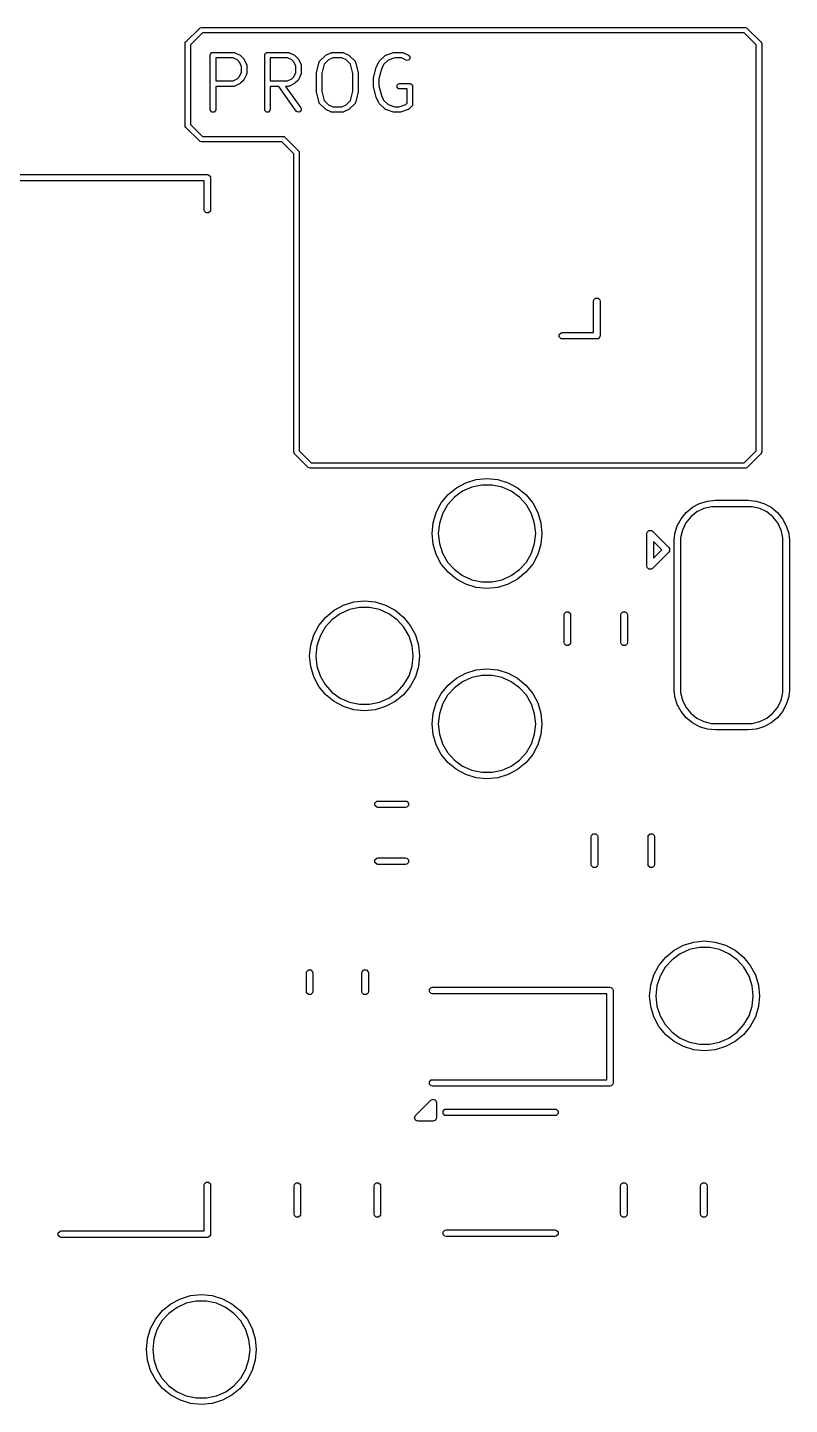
# Model space of a CAD drawing. Extents: x 124.3 to 206.9, y -106.4 to -79.3.
# Drawn here: x 161.3 to 175.31, y -105.01 to -79.7 of the extents above; entities that cross this region are included whole.
import ezdxf

# ---------------------------------------------------------------- set-up
doc = ezdxf.new("R2010")
doc.units = 0
doc.layers.add('BLACK', color=7, linetype='CONTINUOUS')

msp = doc.modelspace()

# ---------------------------------------------------------------- linework, layer by layer
at = {"layer": 'BLACK', "linetype": 'CONTINUOUS'}
for p, q in [((164.214645, -79.964645), (164.464644, -79.714645)), ((164.464644, -79.714645), (164.480865, -79.703806)), ((164.480865, -79.703806), (164.480866, -79.703806)), ((164.480866, -79.703806), (164.5, -79.7)), ((164.5, -79.7), (167, -79.7)), ((167, -79.7), (174.5, -79.7)), ((174.5, -79.7), (174.519134, -79.703806)), ((174.519134, -79.703806), (174.535355, -79.714645)), ((174.535355, -79.714645), (174.785355, -79.964644)), ((164.203807, -79.980865), (164.214645, -79.964645)), ((164.520711, -79.8), (164.3, -80.02071)), ((167, -79.8), (164.520711, -79.8)), ((174.47929, -79.8), (167, -79.8)), ((174.7, -80.02071), (174.47929, -79.8)), ((174.785355, -79.964644), (174.796194, -79.980865)), ((164.2, -80), (164.203806, -79.980866)), ((164.2, -81.5), (164.2, -80)), ((164.203806, -79.980866), (164.203807, -79.980865)), ((164.3, -80.02071), (164.3, -81.479289)), ((164.664286, -80.207419), (164.668092, -80.188285)), ((164.664286, -81.207419), (164.664286, -80.207419)), ((164.668092, -80.188285), (164.695152, -80.161225)), ((164.695152, -80.161225), (164.714286, -80.157419)), ((164.714286, -80.157419), (165.095238, -80.157419)), ((165.095238, -80.157419), (165.097694, -80.157907)), ((165.097694, -80.157907), (165.098783, -80.157545)), ((165.098783, -80.157545), (165.10651, -80.159661)), ((165.10651, -80.159661), (165.114372, -80.161225)), ((165.114372, -80.161225), (165.115183, -80.162036)), ((165.115183, -80.162036), (165.117599, -80.162698)), ((165.117599, -80.162698), (165.212836, -80.210316)), ((165.212836, -80.210316), (165.219169, -80.215231)), ((165.219169, -80.215231), (165.225831, -80.219683)), ((165.225831, -80.219683), (165.27345, -80.267301)), ((165.664286, -80.207419), (165.668092, -80.188285)), ((165.664286, -81.207419), (165.664286, -80.207419)), ((165.668092, -80.188285), (165.695152, -80.161225)), ((165.695152, -80.161225), (165.714286, -80.157419)), ((165.714286, -80.157419), (166.095238, -80.157419)), ((166.095238, -80.157419), (166.097694, -80.157907)), ((166.097694, -80.157907), (166.098783, -80.157545)), ((166.098783, -80.157545), (166.10651, -80.159661)), ((166.10651, -80.159661), (166.114372, -80.161225)), ((166.114372, -80.161225), (166.115183, -80.162036)), ((166.115183, -80.162036), (166.117599, -80.162698)), ((166.117599, -80.162698), (166.212836, -80.210316)), ((166.212836, -80.210316), (166.219169, -80.215231)), ((166.219169, -80.215231), (166.225831, -80.219683)), ((166.225831, -80.219683), (166.27345, -80.267301)), ((166.678931, -80.314921), (166.774169, -80.219683)), ((166.774169, -80.219683), (166.780828, -80.215232)), ((166.780828, -80.215232), (166.787163, -80.210317)), ((166.787163, -80.210317), (166.882401, -80.162698)), ((166.882401, -80.162698), (166.884816, -80.162036)), ((166.884816, -80.162036), (166.885628, -80.161225)), ((166.885628, -80.161225), (166.893489, -80.159661)), ((166.893489, -80.159661), (166.901217, -80.157545)), ((166.901217, -80.157545), (166.902305, -80.157907)), ((166.902305, -80.157907), (166.904762, -80.157419)), ((166.904762, -80.157419), (167.095238, -80.157419)), ((167.095238, -80.157419), (167.097694, -80.157907)), ((167.097694, -80.157907), (167.098783, -80.157545)), ((167.098783, -80.157545), (167.10651, -80.159661)), ((167.10651, -80.159661), (167.114372, -80.161225)), ((167.114372, -80.161225), (167.115183, -80.162036)), ((167.115183, -80.162036), (167.117599, -80.162698)), ((167.117599, -80.162698), (167.212836, -80.210316)), ((167.212836, -80.210316), (167.219169, -80.215231)), ((167.219169, -80.215231), (167.225831, -80.219683)), ((167.225831, -80.219683), (167.321069, -80.314921)), ((167.774169, -80.314921), (167.869407, -80.219683)), ((167.869407, -80.219683), (167.871488, -80.218292)), ((167.871488, -80.218292), (167.872002, -80.217265)), ((167.872002, -80.217265), (167.878967, -80.213294)), ((167.878967, -80.213294), (167.885628, -80.208844)), ((167.885628, -80.208844), (167.886776, -80.208844)), ((167.886776, -80.208844), (167.888951, -80.207604)), ((167.888951, -80.207604), (168.031807, -80.159985)), ((168.031807, -80.159985), (168.039757, -80.158982)), ((168.039757, -80.158982), (168.047619, -80.157419)), ((168.047619, -80.157419), (168.190476, -80.157419)), ((168.190476, -80.157419), (168.192932, -80.157907)), ((168.192932, -80.157907), (168.194021, -80.157545)), ((168.194021, -80.157545), (168.201748, -80.159661)), ((168.201748, -80.159661), (168.20961, -80.161225)), ((168.20961, -80.161225), (168.210421, -80.162036)), ((168.210421, -80.162036), (168.212837, -80.162698)), ((168.212837, -80.162698), (168.308074, -80.210316)), ((168.308074, -80.210316), (168.323486, -80.222278)), ((168.323486, -80.222278), (168.335588, -80.258582)), ((174.7, -87.479289), (174.7, -80.02071)), ((174.796194, -79.980865), (174.796194, -79.980866)), ((174.796194, -79.980866), (174.8, -80)), ((174.8, -80), (174.8, -87.5)), ((165.083435, -80.257419), (164.764286, -80.257419)), ((164.764286, -80.257419), (164.764286, -80.681228)), ((165.160858, -80.29613), (165.083435, -80.257419)), ((165.197002, -80.332275), (165.160858, -80.29613)), ((165.235714, -80.409698), (165.197002, -80.332275)), ((165.235714, -80.528948), (165.235714, -80.409698)), ((165.27345, -80.267301), (165.277904, -80.273967)), ((165.277904, -80.273967), (165.282816, -80.280296)), ((165.282816, -80.280296), (165.330435, -80.375534)), ((165.330435, -80.375534), (165.331096, -80.377949)), ((165.331096, -80.377949), (165.331908, -80.378761)), ((165.331908, -80.378761), (165.333471, -80.386622)), ((165.333471, -80.386622), (165.335588, -80.39435)), ((165.335588, -80.39435), (165.335225, -80.395438)), ((165.335225, -80.395438), (165.335714, -80.397895)), ((165.335714, -80.397895), (165.335714, -80.540752)), ((166.083435, -80.257419), (165.764286, -80.257419)), ((165.764286, -80.257419), (165.764286, -80.681228)), ((166.160858, -80.29613), (166.083435, -80.257419)), ((166.197002, -80.332275), (166.160858, -80.29613)), ((166.235714, -80.409698), (166.197002, -80.332275)), ((166.235714, -80.528948), (166.235714, -80.409698)), ((166.27345, -80.267301), (166.277904, -80.273967)), ((166.277904, -80.273967), (166.282816, -80.280296)), ((166.282816, -80.280296), (166.330435, -80.375534)), ((166.330435, -80.375534), (166.331096, -80.377949)), ((166.331096, -80.377949), (166.331908, -80.378761)), ((166.331908, -80.378761), (166.333471, -80.386622)), ((166.333471, -80.386622), (166.335588, -80.39435)), ((166.335588, -80.39435), (166.335225, -80.395438)), ((166.335225, -80.395438), (166.335714, -80.397895)), ((166.335714, -80.397895), (166.335714, -80.540752)), ((166.61816, -80.528625), (166.665779, -80.338149)), ((166.665779, -80.338149), (166.668092, -80.333252)), ((166.668092, -80.331142), (166.671495, -80.326048)), ((166.668092, -80.333252), (166.668092, -80.331142)), ((166.671495, -80.326048), (166.674112, -80.32051)), ((166.674112, -80.32051), (166.675922, -80.319423)), ((166.675922, -80.319423), (166.678931, -80.314921)), ((166.759434, -80.375837), (166.716667, -80.546907)), ((166.83914, -80.296131), (166.759434, -80.375837)), ((166.916566, -80.257419), (166.83914, -80.296131)), ((167.083435, -80.257419), (166.916566, -80.257419)), ((167.160859, -80.296131), (167.083435, -80.257419)), ((167.240565, -80.375837), (167.160859, -80.296131)), ((167.283333, -80.546907), (167.240565, -80.375837)), ((167.321069, -80.314921), (167.324077, -80.319423)), ((167.324077, -80.319423), (167.325888, -80.32051)), ((167.325888, -80.32051), (167.328504, -80.326048)), ((167.328504, -80.326048), (167.331908, -80.331142)), ((167.331908, -80.331142), (167.331908, -80.333252)), ((167.331908, -80.333252), (167.334221, -80.338149)), ((167.334221, -80.338149), (167.38184, -80.528625)), ((167.665779, -80.623863), (167.713398, -80.433387)), ((167.713398, -80.433387), (167.715737, -80.428434)), ((167.715737, -80.428434), (167.717184, -80.423153)), ((167.717184, -80.423153), (167.764802, -80.327916)), ((167.809081, -80.462965), (167.764286, -80.642145)), ((167.764802, -80.327916), (167.769717, -80.321582)), ((167.769717, -80.321582), (167.774169, -80.314921)), ((167.850617, -80.379893), (167.809081, -80.462965)), ((167.93177, -80.298739), (167.850617, -80.379893)), ((168.055732, -80.257419), (167.93177, -80.298739)), ((168.178673, -80.257419), (168.055732, -80.257419)), ((168.263353, -80.299759), (168.178673, -80.257419)), ((168.282169, -80.304912), (168.263353, -80.299759)), ((168.318474, -80.29281), (168.282169, -80.304912)), ((168.335588, -80.258582), (168.318474, -80.29281)), ((164.764286, -80.681228), (165.083435, -80.681228)), ((165.083435, -80.681228), (165.160858, -80.642516)), ((165.212836, -80.728331), (165.117599, -80.775949)), ((165.160858, -80.642516), (165.197002, -80.606371)), ((165.197002, -80.606371), (165.235714, -80.528948)), ((165.219169, -80.723415), (165.212836, -80.728331)), ((165.225831, -80.718964), (165.219169, -80.723415)), ((165.27345, -80.671346), (165.225831, -80.718964)), ((165.277904, -80.664679), (165.27345, -80.671346)), ((165.282816, -80.658351), (165.277904, -80.664679)), ((165.330435, -80.563113), (165.282816, -80.658351)), ((165.331096, -80.560697), (165.330435, -80.563113)), ((165.331908, -80.559886), (165.331096, -80.560697)), ((165.333471, -80.552024), (165.331908, -80.559886)), ((165.335588, -80.544297), (165.333471, -80.552024)), ((165.335714, -80.540752), (165.335225, -80.543208)), ((165.335225, -80.543208), (165.335588, -80.544297)), ((165.764286, -80.681228), (166.083435, -80.681228)), ((166.083435, -80.681228), (166.160858, -80.642516)), ((166.212836, -80.728331), (166.117599, -80.775949)), ((166.160858, -80.642516), (166.197002, -80.606371)), ((166.197002, -80.606371), (166.235714, -80.528948)), ((166.219169, -80.723415), (166.212836, -80.728331)), ((166.225831, -80.718964), (166.219169, -80.723415)), ((166.27345, -80.671346), (166.225831, -80.718964)), ((166.277904, -80.664679), (166.27345, -80.671346)), ((166.282816, -80.658351), (166.277904, -80.664679)), ((166.330435, -80.563113), (166.282816, -80.658351)), ((166.331096, -80.560697), (166.330435, -80.563113)), ((166.331908, -80.559886), (166.331096, -80.560697)), ((166.333471, -80.552024), (166.331908, -80.559886)), ((166.335588, -80.544297), (166.333471, -80.552024)), ((166.335714, -80.540752), (166.335225, -80.543208)), ((166.335225, -80.543208), (166.335588, -80.544297)), ((166.616667, -80.540752), (166.617862, -80.534742)), ((166.616667, -80.874085), (166.616667, -80.540752)), ((166.617862, -80.534742), (166.61816, -80.528625)), ((166.716667, -80.546907), (166.716667, -80.86793)), ((167.283333, -80.86793), (167.283333, -80.546907)), ((167.38184, -80.528625), (167.382137, -80.534742)), ((167.382137, -80.534742), (167.383333, -80.540752)), ((167.383333, -80.540752), (167.383333, -80.874085)), ((167.664286, -80.63599), (167.665481, -80.62998)), ((167.664286, -80.778847), (167.664286, -80.63599)), ((167.665481, -80.62998), (167.665779, -80.623863)), ((167.764286, -80.642145), (167.764286, -80.772692)), ((168.096663, -80.759713), (168.123723, -80.732653)), ((168.123723, -80.732653), (168.142857, -80.728847)), ((168.142857, -80.728847), (168.333333, -80.728847)), ((168.333333, -80.728847), (168.352467, -80.732653)), ((168.352467, -80.732653), (168.379527, -80.759713)), ((165.095238, -80.781228), (164.764286, -80.781228)), ((164.764286, -80.781228), (164.764286, -81.207419)), ((165.097694, -80.780739), (165.095238, -80.781228)), ((165.098783, -80.781102), (165.097694, -80.780739)), ((165.10651, -80.778985), (165.098783, -80.781102)), ((165.114372, -80.777422), (165.10651, -80.778985)), ((165.115183, -80.77661), (165.114372, -80.777422)), ((165.117599, -80.775949), (165.115183, -80.77661)), ((165.926348, -80.781228), (165.764286, -80.781228)), ((165.764286, -80.781228), (165.764286, -81.207419)), ((166.244752, -81.236092), (165.926348, -80.781228)), ((166.095238, -80.781228), (166.048414, -80.781228)), ((166.048414, -80.781228), (166.326676, -81.178746)), ((166.097694, -80.780739), (166.095238, -80.781228)), ((166.098783, -80.781102), (166.097694, -80.780739)), ((166.10651, -80.778985), (166.098783, -80.781102)), ((166.114372, -80.777422), (166.10651, -80.778985)), ((166.115183, -80.77661), (166.114372, -80.777422)), ((166.117599, -80.775949), (166.115183, -80.77661)), ((166.617862, -80.880094), (166.616667, -80.874085)), ((166.61816, -80.886212), (166.617862, -80.880094)), ((166.665779, -81.076688), (166.61816, -80.886212)), ((166.716667, -80.86793), (166.759434, -81.038998)), ((167.240565, -81.038999), (167.283333, -80.86793)), ((167.38184, -80.886212), (167.334221, -81.076688)), ((167.382137, -80.880094), (167.38184, -80.886212)), ((167.383333, -80.874085), (167.382137, -80.880094)), ((167.665481, -80.784856), (167.664286, -80.778847)), ((167.665779, -80.790974), (167.665481, -80.784856)), ((167.713398, -80.98145), (167.665779, -80.790974)), ((167.715737, -80.986402), (167.713398, -80.98145)), ((167.717184, -80.991684), (167.715737, -80.986402)), ((167.764802, -81.086921), (167.717184, -80.991684)), ((167.764286, -80.772692), (167.809081, -80.951872)), ((167.809081, -80.951872), (167.850616, -81.034942)), ((168.096663, -80.797981), (168.096663, -80.759713)), ((168.123723, -80.825041), (168.096663, -80.797981)), ((168.142857, -80.828847), (168.123723, -80.825041)), ((168.283333, -80.828847), (168.142857, -80.828847)), ((168.283333, -81.091469), (168.283333, -80.828847)), ((168.379527, -80.759713), (168.383333, -80.778847)), ((168.383333, -80.778847), (168.383333, -81.11218)), ((164.668092, -81.226553), (164.664286, -81.207419)), ((164.695152, -81.253613), (164.668092, -81.226553)), ((164.76048, -81.226553), (164.73342, -81.253613)), ((164.764286, -81.207419), (164.76048, -81.226553)), ((165.668092, -81.226553), (165.664286, -81.207419)), ((165.695152, -81.253613), (165.668092, -81.226553)), ((165.76048, -81.226553), (165.73342, -81.253613)), ((165.764286, -81.207419), (165.76048, -81.226553)), ((166.258843, -81.249585), (166.244752, -81.236092)), ((166.32788, -81.23429), (166.296529, -81.256235)), ((166.326676, -81.178746), (166.33453, -81.196604)), ((166.33453, -81.196604), (166.32788, -81.23429)), ((166.668092, -81.081584), (166.665779, -81.076688)), ((166.668092, -81.083695), (166.668092, -81.081584)), ((166.671496, -81.08879), (166.668092, -81.083695)), ((166.674112, -81.094327), (166.671496, -81.08879)), ((166.67592, -81.095412), (166.674112, -81.094327)), ((166.67893, -81.099916), (166.67592, -81.095412)), ((166.774169, -81.195155), (166.67893, -81.099916)), ((166.759434, -81.038998), (166.839143, -81.118707)), ((166.780828, -81.199605), (166.774169, -81.195155)), ((166.787163, -81.204521), (166.780828, -81.199605)), ((166.882401, -81.25214), (166.787163, -81.204521)), ((166.839143, -81.118707), (166.916566, -81.157419)), ((166.916566, -81.157419), (167.083435, -81.157419)), ((167.083435, -81.157419), (167.160857, -81.118708)), ((167.212836, -81.204522), (167.117599, -81.25214)), ((167.160857, -81.118708), (167.240565, -81.038999)), ((167.219163, -81.199611), (167.212836, -81.204522)), ((167.225832, -81.195155), (167.219163, -81.199611)), ((167.32107, -81.099916), (167.225832, -81.195155)), ((167.324079, -81.095412), (167.32107, -81.099916)), ((167.325888, -81.094327), (167.324079, -81.095412)), ((167.328503, -81.08879), (167.325888, -81.094327)), ((167.331908, -81.083695), (167.328503, -81.08879)), ((167.334221, -81.076688), (167.331908, -81.081584)), ((167.331908, -81.081584), (167.331908, -81.083695)), ((167.769713, -81.093249), (167.764802, -81.086921)), ((167.774168, -81.099916), (167.769713, -81.093249)), ((167.869407, -81.195155), (167.774168, -81.099916)), ((167.850616, -81.034942), (167.931772, -81.116099)), ((167.871488, -81.196545), (167.869407, -81.195155)), ((167.872002, -81.197573), (167.871488, -81.196545)), ((167.878967, -81.201543), (167.872002, -81.197573)), ((167.885628, -81.205994), (167.878967, -81.201543)), ((167.886776, -81.205994), (167.885628, -81.205994)), ((167.888951, -81.207234), (167.886776, -81.205994)), ((168.031807, -81.254853), (167.888951, -81.207234)), ((167.931772, -81.116099), (168.055732, -81.157419)), ((168.055732, -81.157419), (168.134744, -81.157419)), ((168.134744, -81.157419), (168.258704, -81.116098)), ((168.301525, -81.207234), (168.158668, -81.254853)), ((168.258704, -81.116098), (168.283333, -81.091469)), ((168.3037, -81.205994), (168.301525, -81.207234)), ((168.304849, -81.205994), (168.3037, -81.205994)), ((168.311519, -81.201536), (168.304849, -81.205994)), ((168.318473, -81.197573), (168.311519, -81.201536)), ((168.318985, -81.196547), (168.318473, -81.197573)), ((168.32107, -81.195155), (168.318985, -81.196547)), ((168.368689, -81.147535), (168.32107, -81.195155)), ((168.379527, -81.131314), (168.368689, -81.147535)), ((168.383333, -81.11218), (168.379527, -81.131314)), ((164.3, -81.479289), (164.520711, -81.7)), ((164.73342, -81.253613), (164.695152, -81.253613)), ((165.73342, -81.253613), (165.695152, -81.253613)), ((166.296529, -81.256235), (166.258843, -81.249585)), ((166.884816, -81.252801), (166.882401, -81.25214)), ((166.885628, -81.253613), (166.884816, -81.252801)), ((166.893489, -81.255176), (166.885628, -81.253613)), ((166.901217, -81.257293), (166.893489, -81.255176)), ((166.902305, -81.25693), (166.901217, -81.257293)), ((166.904762, -81.257419), (166.902305, -81.25693)), ((167.095238, -81.257419), (166.904762, -81.257419)), ((167.097694, -81.25693), (167.095238, -81.257419)), ((167.098783, -81.257293), (167.097694, -81.25693)), ((167.10651, -81.255176), (167.098783, -81.257293)), ((167.114372, -81.253613), (167.10651, -81.255176)), ((167.115183, -81.252801), (167.114372, -81.253613)), ((167.117599, -81.25214), (167.115183, -81.252801)), ((168.039757, -81.255855), (168.031807, -81.254853)), ((168.047619, -81.257419), (168.039757, -81.255855)), ((168.142857, -81.257419), (168.047619, -81.257419)), ((168.150719, -81.255855), (168.142857, -81.257419)), ((168.158668, -81.254853), (168.150719, -81.255855)), ((164.203806, -81.519134), (164.2, -81.5)), ((164.214645, -81.535355), (164.203806, -81.519134)), ((164.464644, -81.785355), (164.214645, -81.535355)), ((164.520711, -81.7), (166, -81.7)), ((166, -81.7), (166.019134, -81.703806)), ((166.019134, -81.703806), (166.035355, -81.714645)), ((166.035355, -81.714645), (166.285355, -81.964644)), ((164.480865, -81.796194), (164.464644, -81.785355)), ((164.480866, -81.796194), (164.480865, -81.796194)), ((164.5, -81.8), (164.480866, -81.796194)), ((165.97929, -81.8), (164.5, -81.8)), ((166.2, -82.02071), (165.97929, -81.8)), ((166.285355, -81.964644), (166.296194, -81.980865)), ((166.296194, -81.980865), (166.296194, -81.980866)), ((166.296194, -81.980866), (166.3, -82)), ((166.3, -82), (166.3, -87.479289)), ((166.2, -87.5), (166.2, -82.02071)), ((146.7, -82.4), (164.61, -82.4)), ((164.61, -82.4), (164.632961, -82.404567)), ((164.632961, -82.404567), (164.665433, -82.437039)), ((164.665433, -82.437039), (164.67, -82.46)), ((164.67, -82.46), (164.67, -83.05)), ((164.55, -82.52), (146.7, -82.52)), ((164.55, -83.05), (164.55, -82.52)), ((164.554567, -83.072961), (164.55, -83.05)), ((164.587039, -83.105433), (164.554567, -83.072961)), ((164.632961, -83.105433), (164.587039, -83.105433)), ((164.665433, -83.072961), (164.632961, -83.105433)), ((164.67, -83.05), (164.665433, -83.072961)), ((171.71, -84.73), (171.714567, -84.707039)), ((171.71, -85.305), (171.71, -84.73)), ((171.714567, -84.707039), (171.747039, -84.674567)), ((171.747039, -84.674567), (171.792961, -84.674567)), ((171.792961, -84.674567), (171.825433, -84.707039)), ((171.825433, -84.707039), (171.83, -84.73)), ((171.83, -84.73), (171.83, -85.365)), ((171.079567, -85.342039), (171.112039, -85.309567)), ((171.079567, -85.387961), (171.079567, -85.342039)), ((171.112039, -85.420433), (171.079567, -85.387961)), ((171.112039, -85.309567), (171.135, -85.305)), ((171.135, -85.425), (171.112039, -85.420433)), ((171.135, -85.305), (171.71, -85.305)), ((171.77, -85.425), (171.135, -85.425)), ((171.792961, -85.420433), (171.77, -85.425)), ((171.825433, -85.387961), (171.792961, -85.420433)), ((171.83, -85.365), (171.825433, -85.387961)), ((166.203806, -87.519134), (166.2, -87.5)), ((166.214645, -87.535355), (166.203806, -87.519134)), ((166.464644, -87.785355), (166.214645, -87.535355)), ((166.3, -87.479289), (166.520711, -87.7)), ((174.47929, -87.7), (174.7, -87.479289)), ((174.785355, -87.535356), (174.535355, -87.785355)), ((174.796194, -87.519135), (174.785355, -87.535356)), ((174.8, -87.5), (174.796194, -87.519134)), ((174.796194, -87.519134), (174.796194, -87.519135)), ((166.480865, -87.796194), (166.464644, -87.785355)), ((166.480866, -87.796194), (166.480865, -87.796194)), ((166.5, -87.8), (166.480866, -87.796194)), ((174.5, -87.8), (166.5, -87.8)), ((166.520711, -87.7), (174.47929, -87.7)), ((174.519134, -87.796194), (174.5, -87.8)), ((174.535355, -87.785355), (174.519134, -87.796194)), ((169.188874, -88.160216), (169.36349, -88.066882)), ((169.36349, -88.066882), (169.552959, -88.009407)), ((169.552959, -88.009407), (169.75, -87.99)), ((169.75, -87.99), (169.947041, -88.009407)), ((169.947041, -88.009407), (170.13651, -88.066882)), ((170.13651, -88.066882), (170.311126, -88.160216)), ((168.910216, -88.438874), (169.035822, -88.285822)), ((169.035822, -88.285822), (169.188874, -88.160216)), ((169.302549, -88.224992), (169.151194, -88.334958)), ((169.47346, -88.148898), (169.302549, -88.224992)), ((169.656457, -88.11), (169.47346, -88.148898)), ((169.843543, -88.11), (169.656457, -88.11)), ((170.02654, -88.148898), (169.843543, -88.11)), ((170.197451, -88.224992), (170.02654, -88.148898)), ((170.348806, -88.334958), (170.197451, -88.224992)), ((170.311126, -88.160216), (170.464178, -88.285822)), ((170.464178, -88.285822), (170.589784, -88.438874)), ((168.816882, -88.61349), (168.910216, -88.438874)), ((169.026009, -88.47399), (168.932466, -88.636011)), ((169.151194, -88.334958), (169.026009, -88.47399)), ((170.473991, -88.47399), (170.348806, -88.334958)), ((170.567534, -88.636011), (170.473991, -88.47399)), ((170.589784, -88.438874), (170.683118, -88.61349)), ((173.412599, -88.612599), (173.527767, -88.518083)), ((173.527767, -88.518083), (173.659161, -88.447852)), ((173.737284, -88.542092), (173.607345, -88.604667)), ((173.659161, -88.447852), (173.801731, -88.404603)), ((173.877889, -88.51), (173.737284, -88.542092)), ((173.801731, -88.404603), (173.95, -88.39)), ((173.95, -88.51), (173.877889, -88.51)), ((173.95, -88.39), (174.55, -88.39)), ((174.55, -88.51), (173.95, -88.51)), ((174.55, -88.39), (174.698269, -88.404603)), ((174.622111, -88.51), (174.55, -88.51)), ((174.762716, -88.542092), (174.622111, -88.51)), ((174.698269, -88.404603), (174.840839, -88.447852)), ((174.892655, -88.604667), (174.762716, -88.542092)), ((174.840839, -88.447852), (174.972233, -88.518083)), ((174.972233, -88.518083), (175.087401, -88.612599)), ((168.74, -89), (168.759407, -88.802959)), ((168.759407, -88.802959), (168.816882, -88.61349)), ((168.874654, -88.813939), (168.855098, -89)), ((168.932466, -88.636011), (168.874654, -88.813939)), ((170.625346, -88.813939), (170.567534, -88.636011)), ((170.644902, -89), (170.625346, -88.813939)), ((170.683118, -88.61349), (170.740593, -88.802959)), ((170.740593, -88.802959), (170.76, -89)), ((173.247852, -88.859161), (173.318083, -88.727767)), ((173.318083, -88.727767), (173.412599, -88.612599)), ((173.404667, -88.807345), (173.342092, -88.937284)), ((173.494588, -88.694588), (173.404667, -88.807345)), ((173.607345, -88.604667), (173.494588, -88.694588)), ((175.005412, -88.694588), (174.892655, -88.604667)), ((175.095333, -88.807345), (175.005412, -88.694588)), ((175.087401, -88.612599), (175.181917, -88.727767)), ((175.157908, -88.937284), (175.095333, -88.807345)), ((175.181917, -88.727767), (175.252148, -88.859161)), ((168.759407, -89.197041), (168.74, -89)), ((168.855098, -89), (168.874654, -89.186061)), ((170.625346, -89.186061), (170.644902, -89)), ((170.76, -89), (170.740593, -89.197041)), ((172.69, -89), (172.694567, -88.977039)), ((172.69, -89.6), (172.69, -89)), ((172.694567, -88.977039), (172.727039, -88.944567)), ((172.727039, -88.944567), (172.772961, -88.944567)), ((172.772961, -88.944567), (172.792426, -88.957574)), ((172.792426, -88.957574), (173.092426, -89.257574)), ((173.19, -89.1), (173.194567, -89.077039)), ((173.194567, -89.077039), (173.197472, -89.074133)), ((173.197472, -89.074133), (173.204603, -89.001731)), ((173.204603, -89.001731), (173.247852, -88.859161)), ((173.342092, -88.937284), (173.31, -89.077889)), ((173.31, -89.077889), (173.31, -89.1)), ((175.19, -89.077889), (175.157908, -88.937284)), ((175.19, -89.1), (175.19, -89.077889)), ((175.252148, -88.859161), (175.295397, -89.001731)), ((175.295397, -89.001731), (175.302527, -89.074133)), ((175.302527, -89.074133), (175.305433, -89.077039)), ((175.305433, -89.077039), (175.31, -89.1)), ((168.816882, -89.38651), (168.759407, -89.197041)), ((168.874654, -89.186061), (168.932466, -89.363989)), ((170.567534, -89.363989), (170.625346, -89.186061)), ((170.740593, -89.197041), (170.683118, -89.38651)), ((173.092426, -89.342426), (172.792426, -89.642426)), ((172.965148, -89.3), (172.81, -89.144852)), ((172.81, -89.144852), (172.81, -89.455148)), ((172.81, -89.455148), (172.965148, -89.3)), ((173.092426, -89.257574), (173.105433, -89.277039)), ((173.105433, -89.322961), (173.092426, -89.342426)), ((173.105433, -89.277039), (173.105433, -89.322961)), ((173.19, -91.9), (173.19, -89.1)), ((173.31, -89.1), (173.31, -91.85)), ((175.19, -91.85), (175.19, -89.1)), ((175.31, -89.1), (175.31, -91.9)), ((168.910216, -89.561126), (168.816882, -89.38651)), ((169.035822, -89.714178), (168.910216, -89.561126)), ((168.932466, -89.363989), (169.026009, -89.52601)), ((169.026009, -89.52601), (169.151194, -89.665042)), ((170.348806, -89.665042), (170.473991, -89.52601)), ((170.589784, -89.561126), (170.464178, -89.714178)), ((170.473991, -89.52601), (170.567534, -89.363989)), ((170.683118, -89.38651), (170.589784, -89.561126)), ((169.188874, -89.839784), (169.035822, -89.714178)), ((169.151194, -89.665042), (169.302549, -89.775008)), ((169.36349, -89.933118), (169.188874, -89.839784)), ((169.302549, -89.775008), (169.47346, -89.851102)), ((170.02654, -89.851102), (170.197451, -89.775008)), ((170.311126, -89.839784), (170.13651, -89.933118)), ((170.197451, -89.775008), (170.348806, -89.665042)), ((170.464178, -89.714178), (170.311126, -89.839784)), ((172.694567, -89.622961), (172.69, -89.6)), ((172.727039, -89.655433), (172.694567, -89.622961)), ((172.772961, -89.655433), (172.727039, -89.655433)), ((172.792426, -89.642426), (172.772961, -89.655433)), ((169.552959, -89.990593), (169.36349, -89.933118)), ((169.47346, -89.851102), (169.656457, -89.89)), ((169.75, -90.01), (169.552959, -89.990593)), ((169.656457, -89.89), (169.843543, -89.89)), ((169.947041, -89.990593), (169.75, -90.01)), ((169.843543, -89.89), (170.02654, -89.851102)), ((170.13651, -89.933118), (169.947041, -89.990593)), ((166.938874, -90.410216), (167.11349, -90.316882)), ((167.11349, -90.316882), (167.302959, -90.259407)), ((167.302959, -90.259407), (167.5, -90.24)), ((167.5, -90.24), (167.697041, -90.259407)), ((167.697041, -90.259407), (167.88651, -90.316882)), ((167.88651, -90.316882), (168.061126, -90.410216)), ((166.660216, -90.688874), (166.785822, -90.535822)), ((166.901194, -90.584958), (166.776009, -90.72399)), ((166.785822, -90.535822), (166.938874, -90.410216)), ((167.052549, -90.474992), (166.901194, -90.584958)), ((167.22346, -90.398898), (167.052549, -90.474992)), ((167.406457, -90.36), (167.22346, -90.398898)), ((167.593543, -90.36), (167.406457, -90.36)), ((167.77654, -90.398898), (167.593543, -90.36)), ((167.947451, -90.474992), (167.77654, -90.398898)), ((168.098806, -90.584958), (167.947451, -90.474992)), ((168.061126, -90.410216), (168.214178, -90.535822)), ((168.223991, -90.72399), (168.098806, -90.584958)), ((168.214178, -90.535822), (168.339784, -90.688874)), ((171.1675, -90.495276), (171.172067, -90.472315)), ((171.1675, -91.004724), (171.1675, -90.495276)), ((171.172067, -90.472315), (171.204539, -90.439843)), ((171.204539, -90.439843), (171.250461, -90.439843)), ((171.250461, -90.439843), (171.282933, -90.472315)), ((171.282933, -90.472315), (171.2875, -90.495276)), ((171.2875, -90.495276), (171.2875, -91.004724)), ((172.2125, -90.495276), (172.217067, -90.472315)), ((172.2125, -91.004724), (172.2125, -90.495276)), ((172.217067, -90.472315), (172.249539, -90.439843)), ((172.249539, -90.439843), (172.295461, -90.439843)), ((172.295461, -90.439843), (172.327933, -90.472315)), ((172.327933, -90.472315), (172.3325, -90.495276)), ((172.3325, -90.495276), (172.3325, -91.004724)), ((166.566882, -90.86349), (166.660216, -90.688874)), ((166.776009, -90.72399), (166.682466, -90.886011)), ((168.317534, -90.886011), (168.223991, -90.72399)), ((168.339784, -90.688874), (168.433118, -90.86349)), ((166.49, -91.25), (166.509407, -91.052959)), ((166.509407, -91.052959), (166.566882, -90.86349)), ((166.624654, -91.063939), (166.605098, -91.25)), ((166.682466, -90.886011), (166.624654, -91.063939)), ((168.375346, -91.063939), (168.317534, -90.886011)), ((168.394902, -91.25), (168.375346, -91.063939)), ((168.433118, -90.86349), (168.490593, -91.052959)), ((168.490593, -91.052959), (168.51, -91.25)), ((171.172067, -91.027685), (171.1675, -91.004724)), ((171.204539, -91.060157), (171.172067, -91.027685)), ((171.250461, -91.060157), (171.204539, -91.060157)), ((171.282933, -91.027685), (171.250461, -91.060157)), ((171.2875, -91.004724), (171.282933, -91.027685)), ((172.217067, -91.027685), (172.2125, -91.004724)), ((172.249539, -91.060157), (172.217067, -91.027685)), ((172.295461, -91.060157), (172.249539, -91.060157)), ((172.327933, -91.027685), (172.295461, -91.060157)), ((172.3325, -91.004724), (172.327933, -91.027685)), ((166.509407, -91.447041), (166.49, -91.25)), ((166.605098, -91.25), (166.624654, -91.436061)), ((168.375346, -91.436061), (168.394902, -91.25)), ((168.51, -91.25), (168.490593, -91.447041)), ((166.566882, -91.63651), (166.509407, -91.447041)), ((166.624654, -91.436061), (166.682466, -91.613989)), ((166.682466, -91.613989), (166.776009, -91.77601)), ((168.223991, -91.77601), (168.317534, -91.613989)), ((168.317534, -91.613989), (168.375346, -91.436061)), ((168.490593, -91.447041), (168.433118, -91.63651)), ((169.188874, -91.660216), (169.36349, -91.566882)), ((169.36349, -91.566882), (169.552959, -91.509407)), ((169.656457, -91.61), (169.47346, -91.648898)), ((169.552959, -91.509407), (169.75, -91.49)), ((169.843543, -91.61), (169.656457, -91.61)), ((169.75, -91.49), (169.947041, -91.509407)), ((170.02654, -91.648898), (169.843543, -91.61)), ((169.947041, -91.509407), (170.13651, -91.566882)), ((170.13651, -91.566882), (170.311126, -91.660216)), ((166.660216, -91.811126), (166.566882, -91.63651)), ((166.785822, -91.964178), (166.660216, -91.811126)), ((166.776009, -91.77601), (166.901194, -91.915042)), ((168.098806, -91.915042), (168.223991, -91.77601)), ((168.339784, -91.811126), (168.214178, -91.964178)), ((168.433118, -91.63651), (168.339784, -91.811126)), ((168.910216, -91.938874), (169.035822, -91.785822)), ((169.151194, -91.834958), (169.026009, -91.97399)), ((169.035822, -91.785822), (169.188874, -91.660216)), ((169.302549, -91.724992), (169.151194, -91.834958)), ((169.47346, -91.648898), (169.302549, -91.724992)), ((170.197451, -91.724992), (170.02654, -91.648898)), ((170.348806, -91.834958), (170.197451, -91.724992)), ((170.311126, -91.660216), (170.464178, -91.785822)), ((170.473991, -91.97399), (170.348806, -91.834958)), ((170.464178, -91.785822), (170.589784, -91.938874)), ((173.31, -91.85), (173.31, -91.922111)), ((175.19, -91.922111), (175.19, -91.85)), ((166.938874, -92.089784), (166.785822, -91.964178)), ((166.901194, -91.915042), (167.052549, -92.025008)), ((167.11349, -92.183118), (166.938874, -92.089784)), ((167.052549, -92.025008), (167.22346, -92.101102)), ((167.22346, -92.101102), (167.406457, -92.14)), ((167.593543, -92.14), (167.77654, -92.101102)), ((167.77654, -92.101102), (167.947451, -92.025008)), ((168.061126, -92.089784), (167.88651, -92.183118)), ((167.947451, -92.025008), (168.098806, -91.915042)), ((168.214178, -91.964178), (168.061126, -92.089784)), ((168.759407, -92.302959), (168.816882, -92.11349)), ((168.816882, -92.11349), (168.910216, -91.938874)), ((169.026009, -91.97399), (168.932466, -92.136011)), ((170.567534, -92.136011), (170.473991, -91.97399)), ((170.589784, -91.938874), (170.683118, -92.11349)), ((170.683118, -92.11349), (170.740593, -92.302959)), ((173.194567, -91.922961), (173.19, -91.9)), ((173.197472, -91.925866), (173.194567, -91.922961)), ((173.204603, -91.998269), (173.197472, -91.925866)), ((173.247852, -92.140839), (173.204603, -91.998269)), ((173.31, -91.922111), (173.342092, -92.062716)), ((173.342092, -92.062716), (173.404667, -92.192655)), ((175.095333, -92.192655), (175.157908, -92.062716)), ((175.157908, -92.062716), (175.19, -91.922111)), ((175.295397, -91.998269), (175.252148, -92.140839)), ((175.302527, -91.925866), (175.295397, -91.998269)), ((175.305433, -91.922961), (175.302527, -91.925866)), ((175.31, -91.9), (175.305433, -91.922961)), ((167.302959, -92.240593), (167.11349, -92.183118)), ((167.5, -92.26), (167.302959, -92.240593)), ((167.406457, -92.14), (167.593543, -92.14)), ((167.697041, -92.240593), (167.5, -92.26)), ((167.88651, -92.183118), (167.697041, -92.240593)), ((168.74, -92.5), (168.759407, -92.302959)), ((168.874654, -92.313939), (168.855098, -92.5)), ((168.932466, -92.136011), (168.874654, -92.313939)), ((170.625346, -92.313939), (170.567534, -92.136011)), ((170.644902, -92.5), (170.625346, -92.313939)), ((170.740593, -92.302959), (170.76, -92.5)), ((173.318083, -92.272233), (173.247852, -92.140839)), ((173.412599, -92.387401), (173.318083, -92.272233)), ((173.404667, -92.192655), (173.494588, -92.305412)), ((173.494588, -92.305412), (173.607345, -92.395333)), ((174.892655, -92.395333), (175.005412, -92.305412)), ((175.005412, -92.305412), (175.095333, -92.192655)), ((175.181917, -92.272233), (175.087401, -92.387401)), ((175.252148, -92.140839), (175.181917, -92.272233)), ((168.759407, -92.697041), (168.74, -92.5)), ((168.855098, -92.5), (168.874654, -92.686061)), ((170.625346, -92.686061), (170.644902, -92.5)), ((170.76, -92.5), (170.740593, -92.697041)), ((173.527767, -92.481917), (173.412599, -92.387401)), ((173.659161, -92.552148), (173.527767, -92.481917)), ((173.607345, -92.395333), (173.737284, -92.457908)), ((173.801731, -92.595397), (173.659161, -92.552148)), ((173.737284, -92.457908), (173.877889, -92.49)), ((173.95, -92.61), (173.801731, -92.595397)), ((173.877889, -92.49), (173.95, -92.49)), ((173.95, -92.49), (174.55, -92.49)), ((174.55, -92.61), (173.95, -92.61)), ((174.55, -92.49), (174.622111, -92.49)), ((174.698269, -92.595397), (174.55, -92.61)), ((174.622111, -92.49), (174.762716, -92.457908)), ((174.840839, -92.552148), (174.698269, -92.595397)), ((174.762716, -92.457908), (174.892655, -92.395333)), ((174.972233, -92.481917), (174.840839, -92.552148)), ((175.087401, -92.387401), (174.972233, -92.481917)), ((168.816882, -92.88651), (168.759407, -92.697041)), ((168.910216, -93.061126), (168.816882, -92.88651)), ((168.874654, -92.686061), (168.932466, -92.863989)), ((168.932466, -92.863989), (169.026009, -93.02601)), ((170.473991, -93.02601), (170.567534, -92.863989)), ((170.567534, -92.863989), (170.625346, -92.686061)), ((170.683118, -92.88651), (170.589784, -93.061126)), ((170.740593, -92.697041), (170.683118, -92.88651)), ((169.035822, -93.214178), (168.910216, -93.061126)), ((169.026009, -93.02601), (169.151194, -93.165042)), ((170.348806, -93.165042), (170.473991, -93.02601)), ((170.589784, -93.061126), (170.464178, -93.214178)), ((169.188874, -93.339784), (169.035822, -93.214178)), ((169.151194, -93.165042), (169.302549, -93.275008)), ((169.36349, -93.433118), (169.188874, -93.339784)), ((169.302549, -93.275008), (169.47346, -93.351102)), ((169.47346, -93.351102), (169.656457, -93.39)), ((169.656457, -93.39), (169.843543, -93.39)), ((169.843543, -93.39), (170.02654, -93.351102)), ((170.02654, -93.351102), (170.197451, -93.275008)), ((170.311126, -93.339784), (170.13651, -93.433118)), ((170.197451, -93.275008), (170.348806, -93.165042)), ((170.464178, -93.214178), (170.311126, -93.339784)), ((169.552959, -93.490593), (169.36349, -93.433118)), ((169.75, -93.51), (169.552959, -93.490593)), ((169.947041, -93.490593), (169.75, -93.51)), ((170.13651, -93.433118), (169.947041, -93.490593)), ((167.689843, -93.954539), (167.722315, -93.922067)), ((167.689843, -94.000461), (167.689843, -93.954539)), ((167.722315, -94.032933), (167.689843, -94.000461)), ((167.722315, -93.922067), (167.745276, -93.9175)), ((167.745276, -94.0375), (167.722315, -94.032933)), ((167.745276, -93.9175), (168.254724, -93.9175)), ((168.254724, -94.0375), (167.745276, -94.0375)), ((168.254724, -93.9175), (168.277685, -93.922067)), ((168.277685, -94.032933), (168.254724, -94.0375)), ((168.277685, -93.922067), (168.310157, -93.954539)), ((168.310157, -94.000461), (168.277685, -94.032933)), ((168.310157, -93.954539), (168.310157, -94.000461)), ((171.6655, -94.575276), (171.670067, -94.552315)), ((171.6655, -95.084724), (171.6655, -94.575276)), ((171.670067, -94.552315), (171.702539, -94.519843)), ((171.702539, -94.519843), (171.748461, -94.519843)), ((171.748461, -94.519843), (171.780933, -94.552315)), ((171.780933, -94.552315), (171.7855, -94.575276)), ((171.7855, -94.575276), (171.7855, -95.084724)), ((172.7105, -94.575276), (172.715067, -94.552315)), ((172.7105, -95.084724), (172.7105, -94.575276)), ((172.715067, -94.552315), (172.747539, -94.519843)), ((172.747539, -94.519843), (172.793461, -94.519843)), ((172.793461, -94.519843), (172.825933, -94.552315)), ((172.825933, -94.552315), (172.8305, -94.575276)), ((172.8305, -94.575276), (172.8305, -95.084724)), ((167.689843, -94.999539), (167.722315, -94.967067)), ((167.689843, -95.045461), (167.689843, -94.999539)), ((167.722315, -95.077933), (167.689843, -95.045461)), ((167.722315, -94.967067), (167.745276, -94.9625)), ((167.745276, -95.0825), (167.722315, -95.077933)), ((167.745276, -94.9625), (168.254724, -94.9625)), ((168.254724, -95.0825), (167.745276, -95.0825)), ((168.254724, -94.9625), (168.277685, -94.967067)), ((168.277685, -95.077933), (168.254724, -95.0825)), ((168.277685, -94.967067), (168.310157, -94.999539)), ((168.310157, -95.045461), (168.277685, -95.077933)), ((168.310157, -94.999539), (168.310157, -95.045461)), ((171.670067, -95.107685), (171.6655, -95.084724)), ((171.702539, -95.140157), (171.670067, -95.107685)), ((171.748461, -95.140157), (171.702539, -95.140157)), ((171.780933, -95.107685), (171.748461, -95.140157)), ((171.7855, -95.084724), (171.780933, -95.107685)), ((172.715067, -95.107685), (172.7105, -95.084724)), ((172.747539, -95.140157), (172.715067, -95.107685)), ((172.793461, -95.140157), (172.747539, -95.140157)), ((172.825933, -95.107685), (172.793461, -95.140157)), ((172.8305, -95.084724), (172.825933, -95.107685)), ((173.035822, -96.785822), (173.188874, -96.660216)), ((173.188874, -96.660216), (173.36349, -96.566882)), ((173.47346, -96.648898), (173.302549, -96.724992)), ((173.36349, -96.566882), (173.552959, -96.509407)), ((173.656457, -96.61), (173.47346, -96.648898)), ((173.552959, -96.509407), (173.75, -96.49)), ((173.843543, -96.61), (173.656457, -96.61)), ((173.75, -96.49), (173.947041, -96.509407)), ((174.02654, -96.648898), (173.843543, -96.61)), ((173.947041, -96.509407), (174.13651, -96.566882)), ((174.197451, -96.724992), (174.02654, -96.648898)), ((174.13651, -96.566882), (174.311126, -96.660216)), ((174.311126, -96.660216), (174.464178, -96.785822)), ((172.910216, -96.938874), (173.035822, -96.785822)), ((173.151194, -96.834958), (173.026009, -96.97399)), ((173.302549, -96.724992), (173.151194, -96.834958)), ((174.348806, -96.834958), (174.197451, -96.724992)), ((174.473991, -96.97399), (174.348806, -96.834958)), ((174.464178, -96.785822), (174.589784, -96.938874)), ((166.43, -97.078733), (166.434567, -97.055772)), ((166.43, -97.421267), (166.43, -97.078733)), ((166.434567, -97.055772), (166.467039, -97.0233)), ((166.467039, -97.0233), (166.512961, -97.0233)), ((166.512961, -97.0233), (166.545433, -97.055772)), ((166.545433, -97.055772), (166.55, -97.078733)), ((166.55, -97.078733), (166.55, -97.421267)), ((167.45, -97.078733), (167.454567, -97.055772)), ((167.45, -97.421267), (167.45, -97.078733)), ((167.454567, -97.055772), (167.487039, -97.0233)), ((167.487039, -97.0233), (167.532961, -97.0233)), ((167.532961, -97.0233), (167.565433, -97.055772)), ((167.565433, -97.055772), (167.57, -97.078733)), ((167.57, -97.078733), (167.57, -97.421267)), ((172.759407, -97.302959), (172.816882, -97.11349)), ((172.816882, -97.11349), (172.910216, -96.938874)), ((172.932466, -97.136011), (172.874654, -97.313939)), ((173.026009, -96.97399), (172.932466, -97.136011)), ((174.567534, -97.136011), (174.473991, -96.97399)), ((174.625346, -97.313939), (174.567534, -97.136011)), ((174.589784, -96.938874), (174.683118, -97.11349)), ((174.683118, -97.11349), (174.740593, -97.302959)), ((166.434567, -97.444228), (166.43, -97.421267)), ((166.55, -97.421267), (166.545433, -97.444228)), ((167.454567, -97.444228), (167.45, -97.421267)), ((167.57, -97.421267), (167.565433, -97.444228)), ((168.694567, -97.377039), (168.727039, -97.344567)), ((168.694567, -97.422961), (168.694567, -97.377039)), ((168.727039, -97.455433), (168.694567, -97.422961)), ((168.727039, -97.344567), (168.75, -97.34)), ((168.75, -97.34), (172.01, -97.34)), ((172.01, -97.34), (172.032961, -97.344567)), ((172.032961, -97.344567), (172.065433, -97.377039)), ((172.065433, -97.377039), (172.07, -97.4)), ((172.07, -97.4), (172.07, -99.1)), ((172.74, -97.5), (172.759407, -97.302959)), ((172.874654, -97.313939), (172.855098, -97.5)), ((174.644902, -97.5), (174.625346, -97.313939)), ((174.740593, -97.302959), (174.76, -97.5)), ((166.467039, -97.4767), (166.434567, -97.444228)), ((166.512961, -97.4767), (166.467039, -97.4767)), ((166.545433, -97.444228), (166.512961, -97.4767)), ((167.487039, -97.4767), (167.454567, -97.444228)), ((167.532961, -97.4767), (167.487039, -97.4767)), ((167.565433, -97.444228), (167.532961, -97.4767)), ((168.75, -97.46), (168.727039, -97.455433)), ((171.95, -97.46), (168.75, -97.46)), ((171.95, -99.04), (171.95, -97.46)), ((172.759407, -97.697041), (172.74, -97.5)), ((172.855098, -97.5), (172.874654, -97.686061)), ((172.874654, -97.686061), (172.932466, -97.863989)), ((174.567534, -97.863989), (174.625346, -97.686061)), ((174.625346, -97.686061), (174.644902, -97.5)), ((174.76, -97.5), (174.740593, -97.697041)), ((172.816882, -97.88651), (172.759407, -97.697041)), ((172.910216, -98.061126), (172.816882, -97.88651)), ((172.932466, -97.863989), (173.026009, -98.02601)), ((174.473991, -98.02601), (174.567534, -97.863989)), ((174.683118, -97.88651), (174.589784, -98.061126)), ((174.740593, -97.697041), (174.683118, -97.88651)), ((173.035822, -98.214178), (172.910216, -98.061126)), ((173.026009, -98.02601), (173.151194, -98.165042)), ((173.151194, -98.165042), (173.302549, -98.275008)), ((174.197451, -98.275008), (174.348806, -98.165042)), ((174.348806, -98.165042), (174.473991, -98.02601)), ((174.589784, -98.061126), (174.464178, -98.214178)), ((173.188874, -98.339784), (173.035822, -98.214178)), ((173.36349, -98.433118), (173.188874, -98.339784)), ((173.302549, -98.275008), (173.47346, -98.351102)), ((173.552959, -98.490593), (173.36349, -98.433118)), ((173.47346, -98.351102), (173.656457, -98.39)), ((173.656457, -98.39), (173.843543, -98.39)), ((173.843543, -98.39), (174.02654, -98.351102)), ((174.13651, -98.433118), (173.947041, -98.490593)), ((174.02654, -98.351102), (174.197451, -98.275008)), ((174.311126, -98.339784), (174.13651, -98.433118)), ((174.464178, -98.214178), (174.311126, -98.339784)), ((173.75, -98.51), (173.552959, -98.490593)), ((173.947041, -98.490593), (173.75, -98.51)), ((168.694567, -99.077039), (168.727039, -99.044567)), ((168.694567, -99.122961), (168.694567, -99.077039)), ((168.727039, -99.155433), (168.694567, -99.122961)), ((168.727039, -99.044567), (168.75, -99.04)), ((168.75, -99.16), (168.727039, -99.155433)), ((168.75, -99.04), (171.95, -99.04)), ((172.01, -99.16), (168.75, -99.16)), ((172.032961, -99.155433), (172.01, -99.16)), ((172.065433, -99.122961), (172.032961, -99.155433)), ((172.07, -99.1), (172.065433, -99.122961)), ((168.437574, -99.697574), (168.717574, -99.417574)), ((168.717574, -99.417574), (168.76, -99.4)), ((168.76, -99.4), (168.802426, -99.417574)), ((168.802426, -99.417574), (168.82, -99.46)), ((168.82, -99.46), (168.82, -99.74)), ((168.42, -99.74), (168.437574, -99.697574)), ((168.944567, -99.617039), (168.977039, -99.584567)), ((168.944567, -99.662961), (168.944567, -99.617039)), ((168.977039, -99.695433), (168.944567, -99.662961)), ((168.977039, -99.584567), (169, -99.58)), ((169, -99.7), (168.977039, -99.695433)), ((169, -99.58), (171, -99.58)), ((171, -99.7), (169, -99.7)), ((171, -99.58), (171.022961, -99.584567)), ((171.022961, -99.695433), (171, -99.7)), ((171.022961, -99.584567), (171.055433, -99.617039)), ((171.055433, -99.662961), (171.022961, -99.695433)), ((171.055433, -99.617039), (171.055433, -99.662961)), ((168.437574, -99.782426), (168.42, -99.74)), ((168.48, -99.8), (168.437574, -99.782426)), ((168.76, -99.8), (168.48, -99.8)), ((168.802426, -99.782426), (168.76, -99.8)), ((168.82, -99.74), (168.802426, -99.782426)), ((164.55, -100.98), (164.554567, -100.957039)), ((164.55, -101.82), (164.55, -100.98)), ((164.554567, -100.957039), (164.587039, -100.924567)), ((164.587039, -100.924567), (164.632961, -100.924567)), ((164.632961, -100.924567), (164.665433, -100.957039)), ((164.665433, -100.957039), (164.67, -100.98)), ((164.67, -100.98), (164.67, -101.88)), ((166.205, -100.988748), (166.209567, -100.965787)), ((166.209567, -100.965787), (166.242039, -100.933315)), ((166.242039, -100.933315), (166.287961, -100.933315)), ((166.287961, -100.933315), (166.320433, -100.965787)), ((166.320433, -100.965787), (166.325, -100.988748)), ((167.675, -100.988748), (167.679567, -100.965787)), ((167.679567, -100.965787), (167.712039, -100.933315)), ((167.712039, -100.933315), (167.757961, -100.933315)), ((167.757961, -100.933315), (167.790433, -100.965787)), ((167.790433, -100.965787), (167.795, -100.988748)), ((172.205, -100.988748), (172.209567, -100.965787)), ((172.209567, -100.965787), (172.242039, -100.933315)), ((172.242039, -100.933315), (172.287961, -100.933315)), ((172.287961, -100.933315), (172.320433, -100.965787)), ((172.320433, -100.965787), (172.325, -100.988748)), ((173.675, -100.988748), (173.679567, -100.965787)), ((173.679567, -100.965787), (173.712039, -100.933315)), ((173.712039, -100.933315), (173.757961, -100.933315)), ((173.757961, -100.933315), (173.790433, -100.965787)), ((173.790433, -100.965787), (173.795, -100.988748)), ((166.205, -101.511252), (166.205, -100.988748)), ((166.325, -100.988748), (166.325, -101.511252)), ((167.675, -101.511252), (167.675, -100.988748)), ((167.795, -100.988748), (167.795, -101.511252)), ((172.205, -101.511252), (172.205, -100.988748)), ((172.325, -100.988748), (172.325, -101.511252)), ((173.675, -101.511252), (173.675, -100.988748)), ((173.795, -100.988748), (173.795, -101.511252)), ((166.209567, -101.534213), (166.205, -101.511252)), ((166.242039, -101.566685), (166.209567, -101.534213)), ((166.287961, -101.566685), (166.242039, -101.566685)), ((166.320433, -101.534213), (166.287961, -101.566685)), ((166.325, -101.511252), (166.320433, -101.534213)), ((167.679567, -101.534213), (167.675, -101.511252)), ((167.712039, -101.566685), (167.679567, -101.534213)), ((167.757961, -101.566685), (167.712039, -101.566685)), ((167.790433, -101.534213), (167.757961, -101.566685)), ((167.795, -101.511252), (167.790433, -101.534213)), ((172.209567, -101.534213), (172.205, -101.511252)), ((172.242039, -101.566685), (172.209567, -101.534213)), ((172.287961, -101.566685), (172.242039, -101.566685)), ((172.320433, -101.534213), (172.287961, -101.566685)), ((172.325, -101.511252), (172.320433, -101.534213)), ((173.679567, -101.534213), (173.675, -101.511252)), ((173.712039, -101.566685), (173.679567, -101.534213)), ((173.757961, -101.566685), (173.712039, -101.566685)), ((173.790433, -101.534213), (173.757961, -101.566685)), ((173.795, -101.511252), (173.790433, -101.534213)), ((161.869567, -101.857039), (161.902039, -101.824567)), ((161.869567, -101.902961), (161.869567, -101.857039)), ((161.902039, -101.935433), (161.869567, -101.902961)), ((161.902039, -101.824567), (161.925, -101.82)), ((161.925, -101.94), (161.902039, -101.935433)), ((161.925, -101.82), (164.55, -101.82)), ((164.61, -101.94), (161.925, -101.94)), ((164.632961, -101.935433), (164.61, -101.94)), ((164.665433, -101.902961), (164.632961, -101.935433)), ((164.67, -101.88), (164.665433, -101.902961)), ((168.944567, -101.837039), (168.977039, -101.804567)), ((168.944567, -101.882961), (168.944567, -101.837039)), ((168.977039, -101.915433), (168.944567, -101.882961)), ((168.977039, -101.804567), (169, -101.8)), ((169, -101.92), (168.977039, -101.915433)), ((169, -101.8), (171, -101.8)), ((171, -101.92), (169, -101.92)), ((171, -101.8), (171.022961, -101.804567)), ((171.022961, -101.915433), (171, -101.92)), ((171.022961, -101.804567), (171.055433, -101.837039)), ((171.055433, -101.882961), (171.022961, -101.915433)), ((171.055433, -101.837039), (171.055433, -101.882961)), ((164.11349, -103.066882), (164.302959, -103.009407)), ((164.302959, -103.009407), (164.5, -102.99)), ((164.5, -102.99), (164.697041, -103.009407)), ((164.697041, -103.009407), (164.88651, -103.066882)), ((163.785822, -103.285822), (163.938874, -103.160216)), ((164.052549, -103.224992), (163.901194, -103.334958)), ((163.938874, -103.160216), (164.11349, -103.066882)), ((164.22346, -103.148898), (164.052549, -103.224992)), ((164.406457, -103.11), (164.22346, -103.148898)), ((164.593543, -103.11), (164.406457, -103.11)), ((164.77654, -103.148898), (164.593543, -103.11)), ((164.947451, -103.224992), (164.77654, -103.148898)), ((164.88651, -103.066882), (165.061126, -103.160216)), ((165.098806, -103.334958), (164.947451, -103.224992)), ((165.061126, -103.160216), (165.214178, -103.285822)), ((163.566882, -103.61349), (163.660216, -103.438874)), ((163.660216, -103.438874), (163.785822, -103.285822)), ((163.776009, -103.47399), (163.682466, -103.636011)), ((163.901194, -103.334958), (163.776009, -103.47399)), ((165.223991, -103.47399), (165.098806, -103.334958)), ((165.214178, -103.285822), (165.339784, -103.438874)), ((165.317534, -103.636011), (165.223991, -103.47399)), ((165.339784, -103.438874), (165.433118, -103.61349)), ((163.509407, -103.802959), (163.566882, -103.61349)), ((163.682466, -103.636011), (163.624654, -103.813939)), ((165.375346, -103.813939), (165.317534, -103.636011)), ((165.433118, -103.61349), (165.490593, -103.802959)), ((163.49, -104), (163.509407, -103.802959)), ((163.509407, -104.197041), (163.49, -104)), ((163.624654, -103.813939), (163.605098, -104)), ((163.605098, -104), (163.624654, -104.186061)), ((165.394902, -104), (165.375346, -103.813939)), ((165.375346, -104.186061), (165.394902, -104)), ((165.490593, -103.802959), (165.51, -104)), ((165.51, -104), (165.490593, -104.197041)), ((163.566882, -104.38651), (163.509407, -104.197041)), ((163.624654, -104.186061), (163.682466, -104.363989)), ((165.317534, -104.363989), (165.375346, -104.186061)), ((165.490593, -104.197041), (165.433118, -104.38651)), ((163.660216, -104.561126), (163.566882, -104.38651)), ((163.682466, -104.363989), (163.776009, -104.52601)), ((163.776009, -104.52601), (163.901194, -104.665042)), ((165.098806, -104.665042), (165.223991, -104.52601)), ((165.223991, -104.52601), (165.317534, -104.363989)), ((165.433118, -104.38651), (165.339784, -104.561126)), ((163.785822, -104.714178), (163.660216, -104.561126)), ((163.938874, -104.839784), (163.785822, -104.714178)), ((163.901194, -104.665042), (164.052549, -104.775008)), ((164.052549, -104.775008), (164.22346, -104.851102)), ((164.77654, -104.851102), (164.947451, -104.775008)), ((164.947451, -104.775008), (165.098806, -104.665042)), ((165.214178, -104.714178), (165.061126, -104.839784)), ((165.339784, -104.561126), (165.214178, -104.714178)), ((164.11349, -104.933118), (163.938874, -104.839784)), ((164.302959, -104.990593), (164.11349, -104.933118)), ((164.22346, -104.851102), (164.406457, -104.89)), ((164.5, -105.01), (164.302959, -104.990593)), ((164.406457, -104.89), (164.593543, -104.89)), ((164.697041, -104.990593), (164.5, -105.01)), ((164.593543, -104.89), (164.77654, -104.851102)), ((164.88651, -104.933118), (164.697041, -104.990593)), ((165.061126, -104.839784), (164.88651, -104.933118))]:
    msp.add_line(p, q, dxfattribs=at)

doc.saveas('drawing.dxf')
